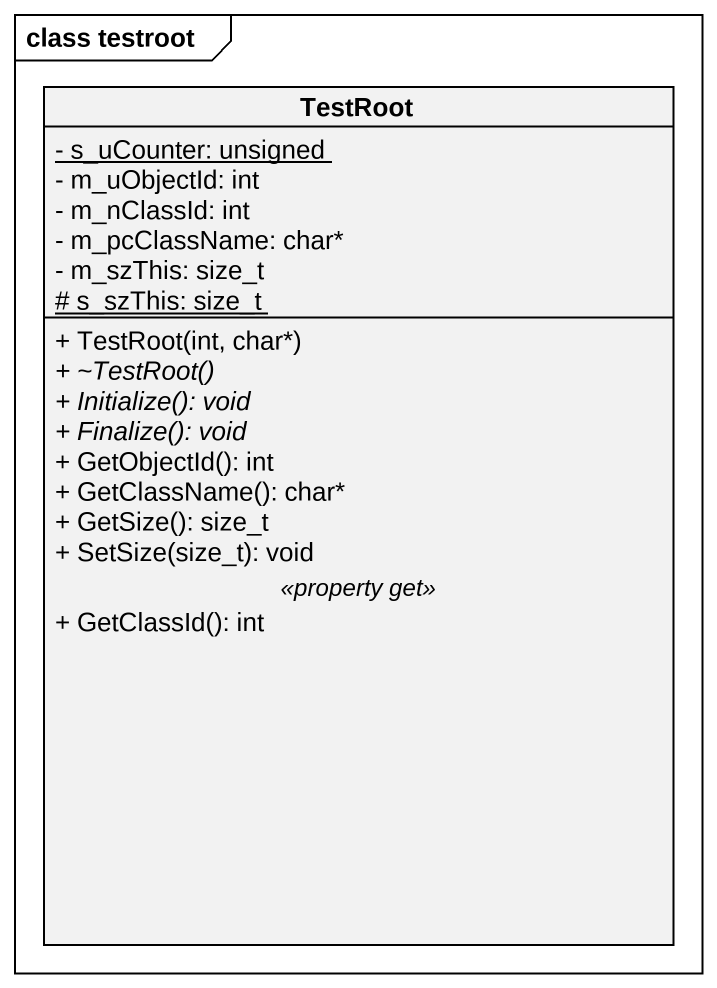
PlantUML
@startuml
mainframe class testroot
hide circle
hide empty members
skinparam classAttributeIconSize 0
class TestRoot {
  {static} - s_uCounter: unsigned
  - m_uObjectId: int
  - m_nClassId: int
  - m_pcClassName: char*
  - m_szThis: size_t
  {static} # s_szThis: size_t
  --
  + TestRoot(int, char*)
  {abstract} + ~TestRoot()
  {abstract} + Initialize(): void
  {abstract} + Finalize(): void
  + GetObjectId(): int
  + GetClassName(): char*
  + GetSize(): size_t
  + SetSize(size_t): void
  .. <<property get>> ..
  + GetClassId(): int
}
@enduml
